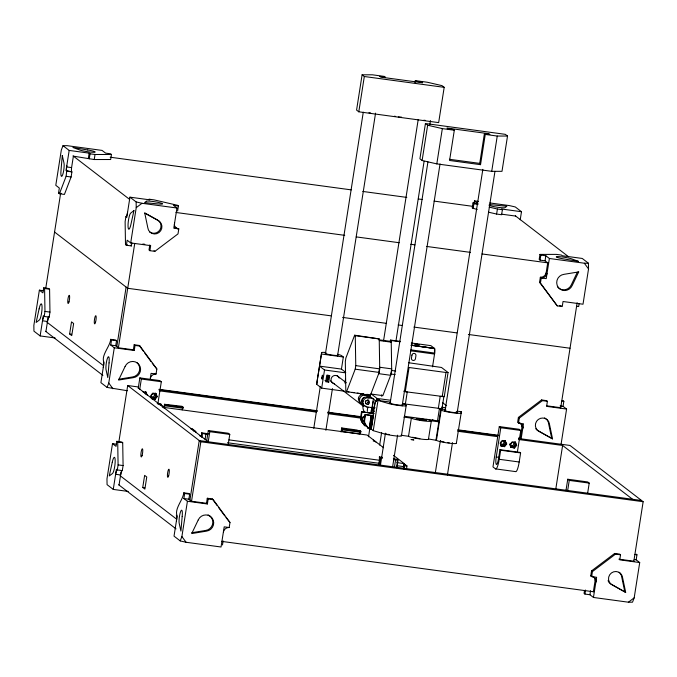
<?xml version="1.0" encoding="UTF-8"?>
<svg xmlns="http://www.w3.org/2000/svg" width="677" height="677" viewBox="0 0 677 677"><rect width="100%" height="100%" fill="white"/><g stroke="black" fill="none" stroke-linecap="round" stroke-linejoin="round"><path stroke-width="1.02" d="M149.795 244.956L148.999 249.999L149.888 250.676L154.881 251.353L178.009 233.895L178.796 228.86L173.803 228.183L174.59 223.139M499.287 426.586L500.794 427.746L495.987 458.71A6.668 1.269 -82.3 0 0 496.495 464.481A6.668 1.269 -82.3 0 0 498.517 458.752L499.939 449.68L519.902 452.38L520.613 452.93L519.191 462.002A11.289 2.141 -82.3 0 1 515.51 471.59L495.539 468.89L492.974 466.91L499.287 426.586L519.259 429.294L520.765 430.454L517.33 452.38M71.906 171.95L71.669 171.746A4.536 0.863 -82.3 0 1 71.593 167.6L73.387 156.15L94.238 159.535L110.673 159.518L111.46 154.483L110.579 153.797L105.587 153.12L102.049 150.404L67.099 145.665L62.995 145.673L61.319 150.032L55.793 185.312L59.331 188.037L58.544 193.072L59.424 193.757L64.417 194.434L71.11 176.993L71.906 171.95L66.676 171.069A4.536 0.863 -82.3 0 1 66.608 166.931L66.82 165.552M133.377 349.806L134.164 344.762L135.045 345.439L134.258 350.483L133.377 349.806L118.399 347.775L115.742 345.735L116.537 340.692L115.649 340.015L110.656 339.338C110.258 346.319 100.509 355.823 104.055 362.5L103.268 367.535M206.502 503.29L207.289 498.247L208.169 498.932L207.382 503.967L206.502 503.29L191.523 501.259L188.866 499.22L189.662 494.176L188.773 493.499L183.78 492.822C183.069 499.973 174.006 509.096 177.179 515.984L176.392 521.028M375.007 407.546L372.985 407.266L372.105 412.885M520.241 438.256L522.314 424.97M593.365 591.74L595.438 578.454M43.37 290.704L39.376 290.162L33.85 325.442L33.943 331.163L40.138 335.927L55.116 337.958M43.7 287.835L44.589 288.52L44.97 311.403L44.174 316.447A5.602 1.066 -82.3 0 0 42.507 320.805L47.5 321.482A5.602 1.066 -82.3 0 1 49.167 317.124L49.963 312.08L49.582 289.197L48.693 288.512L43.7 287.835L42.913 292.879L39.376 290.162M45.731 288.47L60.558 193.783M40.138 335.927L43.294 315.761L44.174 316.447L49.167 317.124L48.287 316.438M62.995 145.673L69.181 150.429L66.024 170.596L71.669 171.746M59.424 193.757L66.118 176.316L66.701 171.112M45.918 331.561L48.126 317.445M88.365 158.181L89.152 153.137L69.181 150.429M89.246 158.858L90.041 153.814L89.152 153.137M94.238 159.535L95.025 154.491L111.46 154.483M69.621 333.981L71.517 321.88L73.641 323.513L71.745 335.614L69.621 333.981L71.618 334.252M127.581 212.29A5.602 1.066 -82.3 0 1 125.905 216.648L125.118 221.692L125.499 244.575L126.379 245.252L131.372 245.929L131.846 242.908M103.454 366.359L100.898 382.657L107.093 387.422L127.352 390.731M177.628 211.012L178.415 205.977L177.526 205.292L154.026 199.867L149.033 199.19L149.913 199.867L129.95 197.168L126.785 217.325L125.905 216.648M134.258 350.483L114.286 347.775L110.749 345.058L111.544 340.015L110.656 339.338M126.379 245.252L127.166 240.208L130.703 242.933L150.675 245.641L149.888 250.676M107.093 387.422L108.76 383.064L114.286 347.775M130.703 242.933L136.229 207.644L136.136 201.924L129.95 197.168M116.791 346.632L126.117 287.065M118.382 347.86L134.672 243.83M116.495 444.188L112.5 443.647L106.974 478.927L107.068 484.647L113.262 489.412L128.241 491.443M116.825 441.328L117.713 442.005L118.094 464.887L117.307 469.931A5.602 1.066 -82.3 0 0 115.632 474.289L120.624 474.966A5.602 1.066 -82.3 0 1 122.3 470.608L123.087 465.564L122.706 442.682L121.818 442.005L116.825 441.328L116.038 446.363L112.5 443.647M118.856 441.954L127.691 385.526L138.176 386.939M113.262 489.412L116.419 469.254L117.307 469.931L122.3 470.608M119.042 485.045L121.098 471.945M138.226 388.226L139.851 377.884L159.814 380.592L161.321 381.743L157.885 403.67M139.716 389.478L141.349 379.044L139.851 377.884M174.404 224.324L176.959 208.017L173.422 205.3L178.415 205.977M134.164 344.762L139.157 345.439L140.037 346.116L156.852 368.982L156.065 374.026A5.602 5.467 -52.4 0 0 150.277 378.392L151.073 373.349L156.065 374.026L155.177 373.349M142.745 487.465L144.641 475.364L146.765 476.997L144.87 489.099L142.745 487.465L144.743 487.736M164.029 407.3L164.503 404.279L181.944 406.302L183.179 407.258L182.172 409.89M164.13 408.282L164.283 407.275L161.101 404.821L159.103 404.55M383.58 447.734L367.069 435.04L164.198 407.452L165.205 404.821L164.503 404.279M176.579 519.843L174.023 536.142L180.217 540.906L186.09 542.269L221.04 546.999L224.197 526.841L229.19 527.51L229.977 522.475L213.162 499.609L212.282 498.924L207.289 498.247M192.429 430.047L192.59 429.04L190.592 428.769M207.382 503.967L187.419 501.259L183.873 498.543L184.669 493.499L183.78 492.822M195.611 432.501L195.771 431.486L192.59 429.04M180.217 540.906L181.893 536.548L187.419 501.259M189.915 500.117L199.241 440.558L641.559 500.489M208.634 433.796L201.644 432.848L201.704 436.276M191.506 501.344L200.841 441.776L127.691 385.526M201.721 437.427L202.355 433.39L201.644 432.848M205.089 439.246L205.884 434.202L202.355 433.39M206.671 440.981L208.304 430.538L228.276 433.238L229.782 434.397L228.157 444.738M208.194 442.03L209.811 431.689L208.304 430.538M222.496 544.951L223.122 540.923M415.306 80.622L416.194 81.299L421.686 82.044L422.66 82.789L380.719 77.11L379.746 76.357L385.238 77.102L384.358 76.425L372.375 74.8L362.102 74.808L356.576 110.097L358.793 111.798L438.662 122.622L444.188 87.333L441.979 85.632L427.289 82.239L415.306 80.622L414.984 82.704M358.793 111.798L364.319 76.509L362.102 74.808M344.508 391.23L321.677 388.133L316.633 384.257L321.6 352.92A10.265 1.092 8.9 0 1 325.062 352.421M316.633 384.257L321.6 352.92M313.773 428.313L320.306 386.575M325.535 353.191L363.278 112.187M321.677 388.133L324.52 369.989L319.476 366.113L341.445 369.083L345.761 372.409M328.734 382.141L325.739 381.735L326.763 375.185L329.758 375.591L328.734 382.141L326.966 380.779L327.846 375.168M325.891 430.301L332.432 388.573M337.493 356.229L375.557 113.135M341.445 369.083L343.332 356.991L341.563 355.628A10.265 1.092 8.9 0 0 337.391 354.274M344.906 383.047L345.532 379.01M341.064 431.985L341.69 427.949L356.669 429.98L360.909 431.334L359.902 433.957L341.927 431.52L342.934 428.905L341.69 427.949M346.446 391.991L355.205 369.177L355.763 365.614L355.264 335.682L354.638 335.2L345.879 358.015L345.321 361.577L345.82 391.518L370.404 395.241L379.162 372.426L379.721 368.863L379.222 338.923L354.638 335.2M366.917 426.095L364.48 425.486L361.958 422.059A7.862 7.675 -52.4 0 1 360.511 418.259L361.543 411.701L373.966 413.664L361.543 411.701M364.92 425.825L362.398 422.397A7.862 7.675 -52.4 0 1 360.959 418.598L361.983 412.048M359.885 432.806L360.198 430.792M402.451 403.72L404.448 403.991L406.217 405.354L401.486 435.599A10.265 1.092 8.9 0 1 395.791 435.912A10.265 1.092 8.9 0 1 383.741 433.754L373.255 430.657L370.954 428.888L368.457 428.549L365.495 424.775A7.862 7.675 -52.4 0 1 364.057 420.976L365.081 414.426L373.069 415.509M368.457 428.549L365.935 425.114A7.862 7.675 -52.4 0 1 364.497 421.314L365.521 414.764L365.081 414.426M368.203 402.933L368.677 399.904M368.99 397.89L369.303 395.876L364.81 395.266L363.574 394.31A4.621 4.511 -52.4 0 0 361.019 403.077M373.247 409.077L371.952 408.079L373.374 399.007M371.952 408.079L372.951 408.214L372.248 407.664L373.188 401.622M369.49 428.693L371.191 415.534L369.143 428.643L371.267 429.133L373.323 416.025L365.521 414.764M368.525 436.792L369.828 428.448M383.554 340.81L418.191 119.626M369.828 428.753L371.538 415.593M378.832 372.739L379.695 367.247L391.678 368.863L390.671 375.286L378.688 373.662M370.15 428.82L371.876 415.653M370.446 428.888L372.198 415.712M370.708 428.947L372.494 415.78M374.212 407.554L375.32 400.496L376.319 400.632M370.945 429.015L374.906 403.678L375.904 401.063A7.862 1.489 -82.3 0 1 376.844 399.523L379.34 399.862L380.491 400.75M371.131 429.074L373.179 415.966L372.765 415.847M376.556 401.453L377.03 398.431L371.25 393.98M373.255 430.657L377.994 400.412L376.844 399.523M425.435 123.519L419.909 158.799L422.118 160.5L436.809 163.893L491.722 171.332L501.995 171.323L507.522 136.043L505.304 134.342L425.435 123.519L427.644 125.22L442.335 128.613L454.318 130.229L449.579 160.474L480.535 164.672L485.265 134.427L484.385 133.75L479.646 163.986L480.535 164.672M422.118 160.5L427.644 125.22M379.662 445.043L381.625 432.527M396.003 340.717L424.107 161.261M429.819 124.746L430.479 120.574M370.878 394.006L382.86 395.63L391.145 374.051L391.704 370.488L391.204 340.548L390.578 340.066L390.104 341.301L391.23 342.164L379.255 340.548M382.37 457.33L379.374 456.933L379.433 460.36L378.46 465.268M379.509 464.938L380.609 457.88L379.374 456.933M380.389 465.514L385.45 433.178M390.189 402.917L427.932 161.913M436.809 163.893L442.335 128.613M392.508 467.511L397.577 435.167M402.146 405.955L440.05 163.902M394.479 466.969L395.588 459.911L398.051 459.911L396.95 466.961M397.187 460.368L397.348 459.361L393.354 458.82M396.434 467.697L396.747 465.683M397.086 464.811L397.255 461.181M403.424 468.645L404.211 463.61L393.481 455.35M457.178 411.142L461.367 411.709L456.4 443.037A10.265 1.092 8.9 0 1 448.182 443.046A10.265 1.092 8.9 0 1 436.428 440.338L428.499 438.984A10.265 1.092 8.9 0 1 420.282 438.984A10.265 1.092 8.9 0 1 408.527 436.276L411.371 418.124L403.881 417.117M404.025 468.975L404.499 465.954L406.962 465.945L406.488 468.975M432.535 366.841L434.693 353.081A4.104 0.779 -82.3 0 0 434.617 348.503L411.455 345.084M428.499 438.984L431.342 420.832L438.831 421.847L437.503 420.832L439.398 408.73L445.678 409.585M442.199 396.697L445.991 372.502L448.047 372.502L444.256 396.697L405.261 391.695L409.052 367.501L445.991 372.502M435.988 439.991L440.727 409.754M478.004 203.582L473.011 202.914L472.224 207.949L477.2 209.574M436.428 440.338L441.167 410.093L439.398 408.73M473.105 208.634L473.9 203.591L473.011 202.914M442.005 408.527L443.9 396.426L440.202 396.426L438.307 408.527L442.36 408.798L403.365 403.788M473.993 203.887L474.467 200.866L478.58 201.424M435.303 472.961L440.363 440.617M444.941 411.404L482.845 169.352M491.722 171.332L497.248 136.052L507.522 136.043M447.421 474.949L452.49 442.606M457.06 413.393L494.963 171.349M520.215 219.78L521.485 211.715L501.513 209.015L502.393 209.692L501.606 214.736L496.613 214.059L497.409 209.015L489.226 207.128M495.539 468.89A11.289 2.141 -82.3 0 0 499.22 459.294L500.642 450.222L499.939 449.68M557.256 305.877L540.441 283.011L541.236 277.968A5.602 5.467 -52.4 0 0 547.016 273.601L546.127 272.924A5.602 5.467 -52.4 0 1 540.348 277.291L539.561 282.326L557.256 305.877L562.248 306.554L563.036 301.51L583.007 304.218L588.533 268.938L588.431 263.218L582.245 258.453L562.274 255.745L561.394 255.068L556.401 254.391L539.967 254.408L539.18 259.443L540.06 260.129L545.053 260.806L547.71 262.845L545.814 274.938M540.06 260.129L540.855 255.085L539.967 254.408M561.064 444.349L566.59 409.06L546.618 406.361L547.405 401.317L546.525 400.64L541.532 399.963L518.404 417.413L517.617 422.456L519.665 423.294M547.405 401.317L542.412 400.64L519.293 418.098L518.497 423.133L523.49 423.81L522.703 428.854M545.053 260.806L545.84 255.762L540.855 255.085M521.121 438.933L522.889 427.678M545.84 255.762L549.385 258.487L546.221 278.645L541.236 277.968L540.348 277.291L542.345 277.562M560.7 407.791L577.151 302.737M566.59 409.06L563.052 406.344L563.839 401.3L562.951 400.623M579.148 303.516L578.674 306.537L576.677 306.266M555.741 489.353L562.612 445.466L518.607 439.5M565.947 490.723L567.749 479.24L587.721 481.948L589.218 483.107L587.602 493.44M567.631 490.74L569.255 480.399L567.749 479.24M584.522 590.361L584.048 593.382L584.928 594.067L589.921 594.744L593.458 597.461L628.408 602.2L632.513 602.192L634.188 597.833L639.714 562.553L636.177 559.828L634.18 559.557M584.928 594.067L585.563 590.031M592.79 576.779L590.742 575.941L591.529 570.906L614.657 553.447L619.65 554.124L620.53 554.802L619.743 559.845L639.714 562.553M620.53 554.802L615.537 554.124L592.417 571.583L591.622 576.626L596.615 577.303L595.828 582.338M589.921 594.744L590.556 590.708M593.458 597.461L596.014 581.162M633.824 561.284L643.15 501.716L570.009 445.458L518.65 438.501M636.177 559.828L636.964 554.785L636.084 554.108M461.367 411.709L461.139 412.801A10.265 1.092 8.9 0 1 452.921 412.801A10.265 1.092 8.9 0 1 441.167 410.093M577.371 272.146L571.295 284.865A8.209 8.014 -52.4 0 1 557.366 286.667M154.627 398.888L156.725 396.231L155.532 393.125L157.259 396.637L155.16 399.295L151.335 398.44L155.16 399.295M504.086 446.236L506.184 443.579L504.983 440.482L506.709 443.994L504.61 446.651L500.785 445.796L504.61 446.651M511.304 447.556L510.111 444.451L512.21 441.793L515.502 442.242L516.695 445.339L514.596 448.005L510.771 447.15L514.596 448.005M514.071 447.59L516.17 444.933L514.969 441.827L515.502 442.242M136.229 207.644L142.018 203.286L176.959 208.017M628.408 602.2L634.188 597.833M118.703 379.238L132.464 376.979A8.209 8.014 -52.4 0 0 136.703 362.466M191.828 532.723L205.596 530.463A8.209 8.014 -52.4 0 0 208.034 514.884M549.385 258.487L584.327 263.218L588.431 263.218M413.529 417.582L413.046 417.565A10.265 1.092 8.9 0 0 415.551 419.486A10.265 1.092 8.9 0 0 429.667 421.399A10.265 1.092 8.9 0 0 427.17 419.478L426.535 419.342M373.222 440.947L373.941 440.905L373.476 440.676M411.921 439.491C408.485 439.322 416.11 440.583 413.131 439.686M371.707 413.08L373.526 413.325M403.763 465.065L405.43 465.124L403.585 464.6M174.734 227.743L178.796 228.86L177.628 228.699M364.319 76.509L444.188 87.333M484.385 133.75L489.877 134.495L488.904 133.741L446.964 128.063L447.937 128.808L453.429 129.552L454.318 130.229M485.265 134.427L497.248 136.052M449.393 159.273L480.078 163.428M489.886 202.956L509.417 205.596L515.29 206.959L521.485 211.715M90.041 153.814L95.025 154.491M497.409 209.015L502.393 209.692M110.173 157.208L351.245 189.873M362.77 191.439L406.792 197.405M418.318 198.962L422.516 199.537M434.042 201.094L472.825 206.35M501.725 214.186L515.696 216.081M66.608 166.931L71.593 167.6M66.118 176.316L71.11 176.993M58.544 193.072L61.539 193.478M175.978 212.476L344.728 235.342M356.254 236.899L399.227 242.721M410.761 244.287L414.95 244.854M426.485 246.42L470.507 252.386M482.032 253.943L548.065 262.888M142.805 244.008L144.802 244.279M125.499 244.575L127.496 244.846M559.363 305.606L561.36 305.877M331.053 315.846L127.708 288.292L54.566 232.033M342.579 317.411L386.601 323.378M398.127 324.935L402.324 325.502M413.85 327.067L456.823 332.889M468.357 334.455L570.026 348.232M44.589 288.52L49.582 289.197M390.578 340.066L400.564 341.42M411.277 342.994L430.902 345.651L434.126 348.156M355.264 335.682L379.222 338.923M391.204 340.548L400.192 341.767M379.12 339.812L390.104 341.301M411.718 345.295L434.439 348.367L434.532 354.071L410.778 350.847M410.854 345.287L434.617 348.503M410.931 349.865L434.693 353.081M44.97 311.403L49.963 312.08M408.798 362.762L441.497 367.467L448.047 372.502M321.372 354.012L343.332 356.991M355.763 365.614L379.721 368.863M391.704 370.488L395.698 371.03M355.205 369.177L379.162 372.426M391.145 374.051L395.14 374.593M111.544 340.015L116.537 340.692M561.842 401.029L563.839 401.3M324.52 369.989L345.439 372.824M135.045 345.439L140.037 346.116M110.749 345.058L115.742 345.735M560.057 405.938L563.052 406.344M546.728 405.811L560.708 407.706M324.968 380.508L326.966 380.779M367.357 394.378L368.356 394.513M346.861 391.653L348.943 391.941M352.065 392.364L354.156 392.643M357.278 393.066L359.36 393.345M361.442 393.633L363.532 393.912M366.655 394.336L370.404 395.241M364.378 405.658A4.621 4.511 -52.4 0 1 366.934 396.9L371.428 397.509M377.03 398.431L390.57 400.259M441.59 407.173L445.754 407.74M366.934 396.9L368.17 397.848L373.662 398.592M390.739 402.138L377.994 400.412L388.471 403.509A10.265 1.092 8.9 0 0 400.53 405.667A10.265 1.092 8.9 0 0 406.217 405.354M365.512 405.972L366.756 406.919L372.248 407.664M141.349 379.044L161.321 381.743M500.794 427.746L520.765 430.454M404.55 416.304L438.417 420.899M158.993 389.309L317.259 410.753M327.736 412.175L361.281 416.719M457.711 429.785L498.585 435.319M518.497 438.019L520.596 438.307M159.137 389.783L317.403 411.227M327.888 412.648L361.425 417.193M457.855 430.259L497.68 435.658M159.222 390.807L316.387 412.098M327.913 413.664L361.442 418.208M457.838 431.266L497.654 436.665M142.779 391.738L146.071 392.178L147.273 395.283M156.057 393.532L152.765 393.092L150.666 395.749L151.86 398.846M505.516 440.888L502.224 440.439L500.125 443.096L501.318 446.202M364.48 425.486L366.282 425.731M368.017 428.202L371.013 428.609M408.527 436.276L401.046 435.26L401.486 435.599M157.47 403.272L161.168 404.22L157.174 403.678M165.205 404.821L183.179 407.258M342.934 428.905L360.909 431.334M500.642 450.222L520.613 452.93M165.053 405.828L183.018 408.265M342.774 429.912L360.748 432.349M162.285 407.004L164.283 407.275M496.216 456.983L499.211 457.39M499.22 459.294L519.191 462.002M209.811 431.689L229.782 434.397M569.255 480.399L589.218 483.107M193.774 431.215L195.771 431.486M205.884 434.202L207.881 434.473M380.609 457.88L382.607 458.151M393.591 459.641L395.588 459.911M199.757 435.903L201.839 436.183M228.961 439.864L379.179 460.216M396.908 462.619L404.211 463.61M227.447 442.741L379.746 463.381M397.484 465.784L403.737 466.631M200.841 441.776L643.15 501.716M117.713 442.005L122.706 442.682M118.094 464.887L123.087 465.564M184.669 493.499L189.662 494.176M634.967 554.522L636.964 554.785M208.169 498.932L213.162 499.609M183.873 498.543L188.866 499.22M618.863 559.168L633.833 561.191M221.633 541.372L593.721 591.791M590.742 575.941L592.096 576.144M412.538 437.249L419.875 438.671M473.9 203.591L477.987 204.53M488.439 212.172L496.613 214.059M136.136 201.924L142.018 203.286M403.729 391.154L407.258 391.966L405.362 404.059L402.713 403.45M432.891 419.647L432.451 419.469M176.299 515.307L176.536 515.502A4.536 0.863 -82.3 0 1 176.604 519.648M144.726 212.916L156.844 219.61A7.185 7.015 -52.4 0 1 160 229.757A7.185 7.015 -52.4 0 1 149.515 231.822M552.542 438.874L539.561 431.706A7.185 7.015 -52.4 0 1 538.283 419.469A7.185 7.015 -52.4 0 1 549.479 424.225L552.542 438.874L538.68 431.021A7.185 7.015 -52.4 0 1 535.837 428.769M625.675 592.367L612.693 585.19A7.185 7.015 -52.4 0 1 611.407 572.962A7.185 7.015 -52.4 0 1 622.603 577.709L625.675 592.367L611.805 584.513A7.185 7.015 -52.4 0 1 608.073 580.646M515.324 215.794L568.528 256.71M474.467 200.866L477.302 203.041M539.561 282.326L540.441 283.011M541.532 399.963L542.412 400.64M562.612 445.466L632.572 499.271M518.404 417.413L519.293 418.098M516.17 444.933L516.695 445.339M510.111 444.451L509.578 444.044L510.475 446.371M506.184 443.579L506.709 443.994M442.487 402.587L446.617 405.768M614.657 553.447L615.537 554.124M73.014 155.862L129.535 199.334M367.476 394.471L375.735 400.818M591.529 570.906L592.417 571.583M337.121 375.718L346.26 382.75M360.384 393.616L362.043 394.894M372.985 407.266L374.753 408.629M358.37 398.237L359.605 399.193A4.621 4.511 -52.4 0 0 363.388 404.338L362.153 403.382M361.73 400.826L362.974 401.774A4.621 4.511 -52.4 0 0 366.756 406.919M373.839 410.778L372.663 409.873L374.288 411.692M330.368 380.889L363.608 406.445M153.992 250.676L154.881 251.353M360.511 418.259L360.959 418.598M364.057 420.976L364.497 421.314M361.958 422.059L362.398 422.397M365.495 424.775L365.935 425.114M130.492 245.252L131.372 245.929M373.357 440.101L376.006 442.14M404.313 463.906L406.962 465.945M397.348 459.361L398.051 459.911M156.852 368.982L152.232 363.227M156.725 396.231L157.259 396.637M146.071 392.178L145.547 391.771L146.444 394.099M138.269 387.963L208.228 441.776M46.975 322.21L103.547 365.724M45.545 331.273L102.896 375.388M229.977 522.475L225.983 517.558M120.1 475.694L176.672 519.208M118.67 484.757L176.02 528.872M584.327 263.218L588.533 268.938M139.157 345.439L143.516 351.363M144.76 353.064L150.988 361.526M212.282 498.924L217.266 505.702M218.51 507.395L224.73 515.866M108.76 383.064L112.966 388.776M181.893 536.548L186.09 542.269M624.786 591.681L621.723 577.024A7.185 7.015 -52.4 0 0 619.133 572.302M551.662 438.197L548.59 423.54A7.185 7.015 -52.4 0 0 544.435 417.878M381.735 394.767L381.76 396.383M592.984 576.829A4.536 4.426 -52.4 0 1 596.022 580.968L595.142 580.291A4.536 4.426 -52.4 0 0 592.73 576.398M223.41 531.877A5.602 5.467 -52.4 0 1 229.19 527.51M103.412 362.017A4.536 0.863 -82.3 0 1 103.479 366.164M174.395 224.519A4.536 4.426 -52.4 0 0 177.442 228.657L176.553 227.98A4.536 4.426 -52.4 0 1 174.361 226.414M488.989 205.207A8.209 0.872 8.9 0 0 497.341 207.23A8.209 0.872 8.9 0 0 505.059 207.619L506.853 206.282L493.541 204.962A8.209 0.872 8.9 0 0 489.353 204.809M402.206 404.626A6.668 0.711 8.9 0 1 396.527 404.761A6.668 0.711 8.9 0 1 390.045 402.798M456.196 411.76A6.668 0.711 8.9 0 1 455.816 412.674A6.668 0.711 8.9 0 1 446.922 411.337A6.668 0.711 8.9 0 1 445.745 410.194M449.206 442.766A6.668 0.711 8.9 0 1 447.565 442.572M444.163 442.013A6.668 0.711 8.9 0 1 442.64 441.692M441.37 441.37A6.668 0.711 8.9 0 1 440.448 441.065M389.25 434.575A6.668 0.711 8.9 0 1 387.726 434.253M386.457 433.923A6.668 0.711 8.9 0 1 385.526 433.627M378.883 400.378A7.862 1.489 -82.3 0 1 379.34 399.862M364.48 422.16A3.08 3.004 -52.4 0 1 361.958 418.733A3.08 3.004 -52.4 0 1 365.428 416.11M364.768 421.932A2.666 2.606 -52.4 0 1 364.903 416.693M401.554 117.146A5.128 0.542 8.9 0 1 398.288 116.867M395.673 116.436A5.128 0.542 8.9 0 1 394.496 116.19M425.571 120.455A6.668 0.711 8.9 0 1 423.844 120.193M370.649 113.008A6.668 0.711 8.9 0 1 368.931 112.754M334.573 383.91A4.307 4.206 -52.4 0 1 331.933 377.064A4.307 4.206 -52.4 0 1 339.202 378.054M337.552 354.9A6.668 0.711 8.9 0 1 331.011 354.9A6.668 0.711 8.9 0 1 326.179 353.03M316.861 383.165A10.265 1.092 8.9 0 1 317.318 382.666M362.974 401.774A4.621 4.511 -52.4 0 1 368.17 397.848M359.605 399.193A4.621 4.511 -52.4 0 1 364.81 395.266M367.501 399.819A2.056 2.006 -52.4 0 1 365.402 403.314M365.952 400.581A2.056 2.006 -52.4 0 1 365.292 401.419M362.212 400.572A2.056 2.006 -52.4 0 1 363.887 397.78M370.878 413.419A8.209 8.014 -52.4 0 1 372.672 408.113M367.383 411.404A8.209 8.014 -52.4 0 1 368.034 407.224M371.402 410.88A4.104 4.003 -52.4 0 1 372.282 407.876M364.454 411.895A8.209 8.014 -52.4 0 1 363.354 404.491M513.538 442.504A2.056 2.006 -52.4 0 1 510.627 445.348M503.553 441.15A2.056 2.006 -52.4 0 1 500.642 444.002M154.094 393.802A2.056 2.006 -52.4 0 1 151.183 396.646M143.761 392.415A2.056 2.006 -52.4 0 1 145.453 394.166M321.727 378.011C322.489 382.987 323.166 369.617 321.727 378.011M327.719 378.824C328.48 383.8 329.157 370.429 327.719 378.824M62.284 155.507L61.032 170.164A7.185 1.362 -82.3 0 0 62.606 174.928A7.185 1.362 -82.3 0 0 63.9 162.692L62.284 155.507M109.056 362.923L107.804 377.58L106.179 370.395A7.185 1.362 -82.3 0 1 107.474 358.167A7.185 1.362 -82.3 0 1 109.056 362.923M182.181 516.407L180.928 531.073L179.312 523.888A7.185 1.362 -82.3 0 1 180.598 511.651A7.185 1.362 -82.3 0 1 182.181 516.407M411.938 355.146L411.464 358.175A2.056 2.006 -52.4 0 0 413.139 360.46A2.056 2.006 -52.4 0 0 415.458 358.717L415.932 355.687A2.056 2.006 -52.4 0 0 414.248 353.402A2.056 2.006 -52.4 0 0 411.938 355.146M39.122 308.847L36.135 322.464L39.308 320.052A8.209 1.557 -82.3 0 0 42.059 307.053A8.209 1.557 -82.3 0 0 39.122 308.847M133.944 210.623L130.957 224.248A8.209 1.557 -82.3 0 1 128.029 226.042A8.209 1.557 -82.3 0 1 130.771 213.035L133.944 210.623M112.247 462.332L109.259 475.956L112.433 473.545A8.209 1.557 -82.3 0 0 115.183 460.538A8.209 1.557 -82.3 0 0 112.247 462.332M125.118 366.452L118.602 380.076L133.352 377.656A8.209 8.014 -52.4 0 0 139.047 364.649A8.209 8.014 -52.4 0 0 125.118 366.452M198.243 519.936L191.726 533.561L206.477 531.14A8.209 8.014 -52.4 0 0 212.172 518.133A8.209 8.014 -52.4 0 0 198.243 519.936M578.691 271.917L572.175 285.542A8.209 8.014 -52.4 0 1 558.246 287.344A8.209 8.014 -52.4 0 1 563.941 274.337L578.691 271.917M146.367 201.264L144.573 202.601L157.885 203.921A8.209 0.872 8.9 0 0 159.095 202.584A8.209 0.872 8.9 0 0 146.367 201.264M414.426 343.84L419.334 344.72L414.426 343.84M87.739 149.972L72.913 147.484L79.691 149.981A8.209 0.872 8.9 0 0 93.688 152.283A8.209 0.872 8.9 0 0 87.739 149.972M578.513 261.398L563.687 258.91A8.209 0.872 8.9 0 1 557.738 256.6A8.209 0.872 8.9 0 1 571.735 258.902L578.513 261.398M157.733 220.287L144.751 213.12L147.814 227.777A7.185 7.015 -52.4 0 0 159.01 232.524A7.185 7.015 -52.4 0 0 157.733 220.287M519.851 423.337L518.971 422.66A4.536 4.426 -52.4 0 1 522.018 426.798L522.898 427.483A4.536 4.426 -52.4 0 0 519.851 423.337M168.649 475.762A4.104 0.779 -82.3 0 0 168.988 469.246A4.104 0.779 -82.3 0 0 167.431 474.822A4.104 0.779 -82.3 0 0 168.649 475.762M142.119 455.359A4.104 0.779 -82.3 0 0 142.449 448.834A4.104 0.779 -82.3 0 0 140.892 454.411A4.104 0.779 -82.3 0 0 142.119 455.359M95.525 322.277A4.104 0.779 -82.3 0 0 95.863 315.753A4.104 0.779 -82.3 0 0 94.298 321.33A4.104 0.779 -82.3 0 0 95.525 322.277M68.995 301.866A4.104 0.779 -82.3 0 0 69.325 295.35A4.104 0.779 -82.3 0 0 67.768 300.926A4.104 0.779 -82.3 0 0 68.995 301.866M418.454 419.486A5.128 0.542 8.9 0 0 426.408 420.307A5.128 0.542 8.9 0 0 419.207 418.648A5.128 0.542 8.9 0 0 418.454 419.486M368.186 404.271A2.056 2.006 -52.4 0 0 368.737 400.776A2.056 2.006 -52.4 0 0 365.47 402.113A2.056 2.006 -52.4 0 0 368.186 404.271M513.598 446.371A2.056 2.006 -52.4 0 0 514.148 442.876A2.056 2.006 -52.4 0 0 510.873 444.222A2.056 2.006 -52.4 0 0 513.598 446.371M503.612 445.017A2.056 2.006 -52.4 0 0 504.162 441.522A2.056 2.006 -52.4 0 0 500.887 442.868A2.056 2.006 -52.4 0 0 503.612 445.017M154.153 397.661A2.056 2.006 -52.4 0 0 154.703 394.175A2.056 2.006 -52.4 0 0 151.436 395.512A2.056 2.006 -52.4 0 0 154.153 397.661"/></g></svg>
